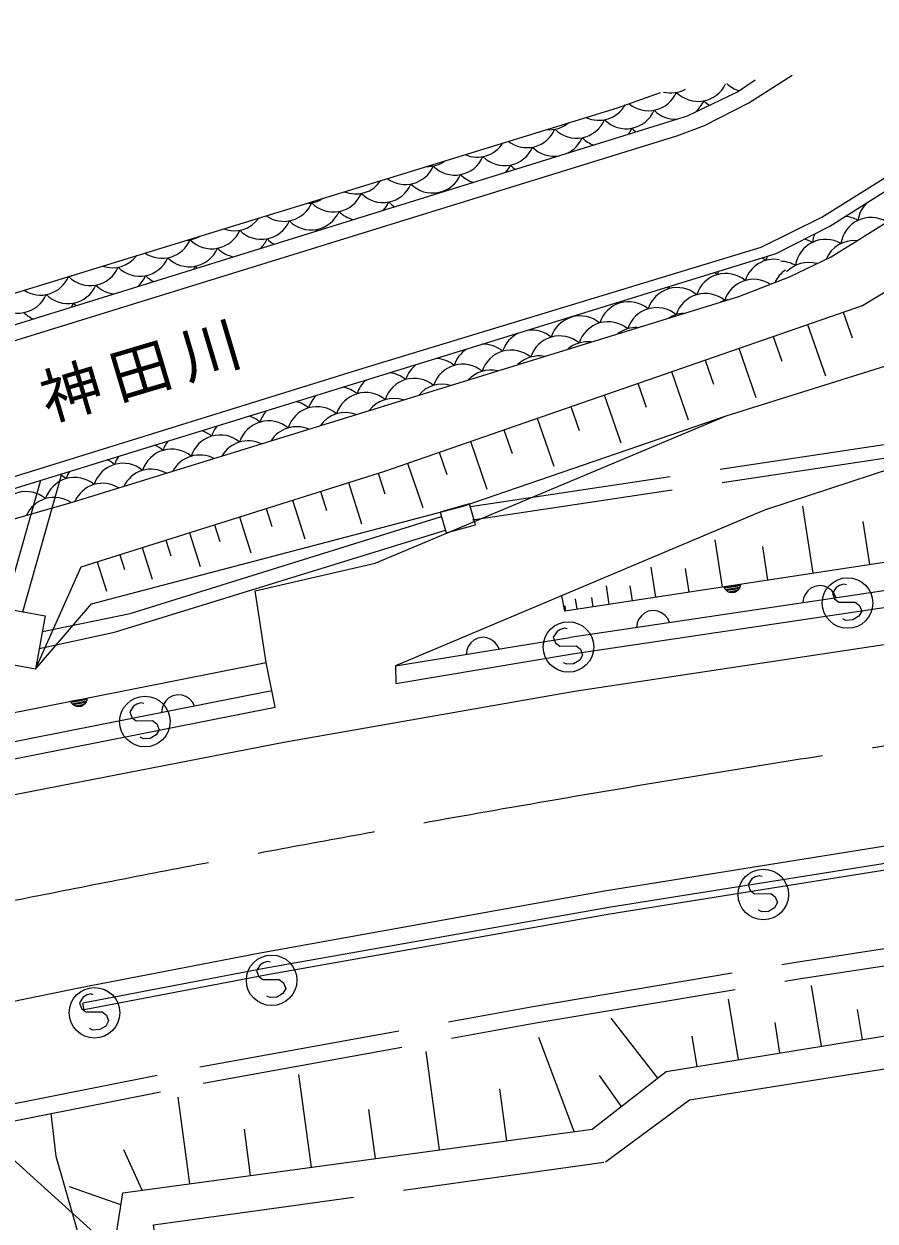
# Model space of a CAD drawing. Units: millimetres, scale not verified. Extents: x 40000 to 680000, y 20000 to 380000.
# Drawn here: x 109634 to 134899, y 274726 to 310262 of the extents above; entities that cross this region are included whole.
import ezdxf

# ---------------------------------------------------------------- set-up
doc = ezdxf.new("R2010")
doc.units = ezdxf.units.MM
doc.header["$LTSCALE"] = 1000
for name, pattern in [('CHAIN', [18.5, 12, -1.5, 3.5, -1.5]), ('DASHED', [7.5, 6, -1.5]), ('DASHED_SPACED', [12, 6, -6])]:
    doc.linetypes.add(name, pattern=pattern)
for name, color, linetype, lineweight in [('M-BGD', 7, 'Continuous', 13), ('M-BMK', 2, 'CHAIN', 13), ('M-STR-HTXT', 7, 'Continuous', 13)]:
    doc.layers.add(name, color=color, linetype=linetype, lineweight=lineweight)
doc.styles.add('ＭＳ ゴシック', font='')
doc.styles.get('ＭＳ ゴシック').set_extended_font_data('MS Gothic')

msp = doc.modelspace()

# ---------------------------------------------------------------- linework, layer by layer
at = {"layer": 'M-BGD'}
for p, q in [((127252, 307775), (128533, 308230)), ((133953, 301706), (134218, 300942)), ((132895, 301339), (133424, 299813)), ((131876, 300986), (132129, 300255)), ((129856, 300286), (130104, 299571)), ((130856, 300633), (131363, 299170)), ((128856, 299940), (129352, 298509)), ((127859, 299594), (128106, 298881)), ((126861, 299249), (127355, 297823)), ((125866, 298904), (126113, 298193)), ((120063, 294251), (130475, 298631)), ((124872, 298560), (125364, 297138)), ((123880, 298216), (124125, 297507)), ((122888, 297872), (123379, 296455)), ((121955, 297549), (122183, 296889)), ((121021, 297225), (121478, 295906)), ((120149, 296929), (120342, 296316)), ((118439, 296389), (118620, 295816)), ((119270, 296651), (119657, 295425)), ((117608, 296126), (117970, 294980)), ((116821, 295878), (116991, 295342)), ((131691, 295862), (120667, 291203)), ((145489, 295853), (125689, 292830)), ((133061, 293955), (132756, 295951)), ((115292, 295395), (115450, 294895)), ((116035, 295630), (116374, 294558)), ((134742, 294212), (134547, 295489)), ((114548, 295160), (114865, 294160)), ((125845, 292054), (145605, 295011)), ((113142, 294716), (113437, 293782)), ((113845, 294938), (113993, 294471)), ((130369, 293544), (130155, 294948)), ((131715, 293750), (131563, 294748)), ((111812, 294296), (112087, 293426)), ((112477, 294506), (112615, 294071)), ((116493, 293429), (120063, 294251)), ((125919, 291560), (145673, 294515)), ((128388, 293242), (128250, 294141)), ((129378, 293393), (129271, 294095)), ((127011, 293032), (126927, 293581)), ((127699, 293137), (127631, 293586)), ((130410, 293550), (130905, 293626)), ((130439, 293494), (130410, 293550)), ((130891, 293583), (130436, 293514)), ((130462, 293477), (130877, 293541)), ((130894, 293564), (130872, 293510)), ((130905, 293626), (130894, 293564)), ((133109, 293566), (132996, 293508)), ((133267, 293589), (133109, 293566)), ((133391, 293568), (133267, 293589)), ((133499, 293523), (133391, 293568)), ((133743, 293533), (133633, 293364)), ((133846, 293593), (133743, 293533)), ((133965, 293628), (133846, 293593)), ((134047, 293607), (133965, 293628)), ((116829, 291307), (116493, 293429)), ((125689, 292830), (125606, 293284)), ((125979, 290451), (145808, 293460)), ((126055, 292886), (126009, 293192)), ((126533, 292959), (126491, 293233)), ((130476, 293449), (130439, 293494)), ((130533, 293407), (130476, 293449)), ((130853, 293497), (130498, 293442)), ((130587, 293385), (130533, 293407)), ((130543, 293409), (130820, 293451)), ((130650, 293375), (130587, 293385)), ((130765, 293412), (130607, 293388)), ((130729, 293387), (130650, 293375)), ((130785, 293415), (130729, 293387)), ((130830, 293453), (130785, 293415)), ((130872, 293510), (130830, 293453)), ((132777, 293213), (132755, 293088)), ((132822, 293321), (132777, 293213)), ((132906, 293434), (132822, 293321)), ((132996, 293508), (132906, 293434)), ((133613, 293439), (133499, 293523)), ((133687, 293349), (133613, 293439)), ((133633, 293364), (133698, 293194)), ((133744, 293236), (133687, 293349)), ((133698, 293194), (133826, 293095)), ((108691, 292978), (110267, 292688)), ((125723, 292835), (125700, 292988)), ((128167, 292826), (128054, 292769)), ((128325, 292850), (128167, 292826)), ((128449, 292828), (128325, 292850)), ((128557, 292784), (128449, 292828)), ((133826, 293095), (134309, 293100)), ((134309, 293100), (134437, 293001)), ((134502, 292831), (134418, 292677)), ((134437, 293001), (134502, 292831)), ((110267, 292688), (109976, 291105)), ((127835, 292473), (127813, 292349)), ((127880, 292581), (127835, 292473)), ((127964, 292695), (127880, 292581)), ((128054, 292769), (127964, 292695)), ((128671, 292700), (128557, 292784)), ((128745, 292610), (128671, 292700)), ((128802, 292497), (128745, 292610)), ((134036, 292557), (133939, 292605)), ((134237, 292571), (134036, 292557)), ((134418, 292677), (134237, 292571)), ((125458, 292229), (125348, 292061)), ((125561, 292290), (125458, 292229)), ((125680, 292325), (125561, 292290)), ((125762, 292303), (125680, 292325)), ((120667, 291203), (125837, 292053)), ((122821, 291780), (122778, 291672)), ((122904, 291895), (122821, 291780)), ((122993, 291971), (122904, 291895)), ((123105, 292029), (122993, 291971)), ((123263, 292055), (123105, 292029)), ((123387, 292035), (123263, 292055)), ((123496, 291992), (123387, 292035)), ((123611, 291910), (123496, 291992)), ((123686, 291821), (123611, 291910)), ((123745, 291709), (123686, 291821)), ((125348, 292061), (125413, 291890)), ((125413, 291890), (125541, 291791)), ((125541, 291791), (126025, 291797)), ((126025, 291797), (126152, 291698)), ((120671, 290683), (125919, 291560)), ((122778, 291672), (122758, 291547)), ((126217, 291527), (126134, 291374)), ((126152, 291698), (126217, 291527)), ((105680, 289097), (116829, 291307)), ((109976, 291105), (108400, 291394)), ((117092, 289983), (116829, 291307)), ((120667, 291203), (120671, 290683)), ((125752, 291254), (125654, 291301)), ((125952, 291267), (125752, 291254)), ((126134, 291374), (125952, 291267)), ((105854, 288265), (116995, 290473)), ((114206, 290349), (114049, 290318)), ((114332, 290333), (114206, 290349)), ((117350, 288937), (125979, 290451)), ((105957, 287776), (117092, 289983)), ((111014, 290155), (111504, 290252)), ((111045, 290100), (111014, 290155)), ((111492, 290209), (111041, 290119)), ((111084, 290056), (111045, 290100)), ((111069, 290084), (111481, 290165)), ((111143, 290017), (111084, 290056)), ((111459, 290120), (111106, 290050)), ((111198, 289997), (111143, 290017)), ((111153, 290019), (111428, 290073)), ((111261, 289989), (111198, 289997)), ((111374, 290032), (111218, 290001)), ((111339, 290005), (111261, 289989)), ((111394, 290036), (111339, 290005)), ((111437, 290075), (111394, 290036)), ((111477, 290134), (111437, 290075)), ((111496, 290189), (111477, 290134)), ((111504, 290252), (111496, 290189)), ((112885, 290013), (112775, 289845)), ((112988, 290074), (112885, 290013)), ((113107, 290109), (112988, 290074)), ((113189, 290088), (113107, 290109)), ((113774, 290059), (113735, 289950)), ((113853, 290177), (113774, 290059)), ((113939, 290255), (113853, 290177)), ((114049, 290318), (113939, 290255)), ((114442, 290294), (114332, 290333)), ((114559, 290215), (114442, 290294)), ((114637, 290128), (114559, 290215)), ((114700, 290019), (114637, 290128)), ((112775, 289845), (112840, 289674)), ((112840, 289674), (112968, 289575)), ((113735, 289950), (113719, 289824)), ((112968, 289575), (113452, 289581)), ((113452, 289581), (113579, 289482)), ((113644, 289311), (113561, 289158)), ((113579, 289482), (113644, 289311)), ((106209, 286777), (117350, 288937)), ((113179, 289038), (113081, 289085)), ((113379, 289052), (113179, 289038)), ((113561, 289158), (113379, 289052)), ((126868, 284528), (137627, 286252)), ((137794, 285761), (126993, 284029)), ((137826, 285564), (127026, 283832)), ((131241, 284880), (131131, 284712)), ((131131, 284712), (131196, 284541)), ((131344, 284941), (131241, 284880)), ((131463, 284976), (131344, 284941)), ((131545, 284954), (131463, 284976)), ((116648, 282692), (126868, 284528)), ((131196, 284541), (131324, 284442)), ((131324, 284442), (131808, 284448)), ((131808, 284448), (131935, 284349)), ((131935, 284349), (132000, 284178)), ((126993, 284029), (116769, 282218)), ((131535, 283905), (131437, 283952)), ((131917, 284025), (131735, 283918)), ((132000, 284178), (131917, 284025)), ((127026, 283832), (116806, 282021)), ((131735, 283918), (131535, 283905)), ((111312, 281662), (116648, 282692)), ((116769, 282218), (111380, 281189)), ((116646, 282334), (116536, 282165)), ((116536, 282165), (116601, 281995)), ((116749, 282395), (116646, 282334)), ((116868, 282430), (116749, 282395)), ((116950, 282408), (116868, 282430)), ((116806, 282021), (111418, 280992)), ((116601, 281995), (116729, 281896)), ((116729, 281896), (117213, 281901)), ((117213, 281901), (117340, 281802)), ((101316, 279623), (111312, 281662)), ((111611, 281466), (111492, 281431)), ((111693, 281444), (111611, 281466)), ((117322, 281478), (117141, 281372)), ((117406, 281632), (117322, 281478)), ((117340, 281802), (117406, 281632)), ((133307, 279914), (133013, 281717)), ((111389, 281370), (111279, 281201)), ((111279, 281201), (111344, 281031)), ((111418, 280992), (111380, 281189)), ((111492, 281431), (111389, 281370)), ((116940, 281359), (116842, 281406)), ((117141, 281372), (116940, 281359)), ((130847, 279513), (130553, 281314)), ((111344, 281031), (111472, 280932)), ((111472, 280932), (111956, 280937)), ((111956, 280937), (112083, 280838)), ((112083, 280838), (112148, 280668)), ((128451, 278971), (127064, 280753)), ((134523, 280112), (134378, 281002)), ((111683, 280395), (111585, 280442)), ((111883, 280408), (111683, 280395)), ((112065, 280514), (111883, 280408)), ((112148, 280668), (112065, 280514)), ((132077, 279713), (131930, 280615)), ((125967, 277383), (124922, 280173)), ((129618, 279312), (129471, 280213)), ((121971, 276839), (121573, 279762)), ((118166, 276321), (117791, 279076)), ((127372, 278131), (126723, 279042)), ((123969, 277111), (123759, 278652)), ((114563, 275831), (114213, 278403)), ((120068, 276580), (119869, 278042)), ((116364, 276076), (116177, 277453)), ((113148, 275638), (112596, 276838)), ((112513, 275203), (110989, 275740))]:
    msp.add_line(p, q, dxfattribs=at)
at = {"layer": 'M-BGD', "linetype": 'DASHED'}
for p, q in [((122885, 295939), (141754, 298764)), ((122945, 295543), (141813, 298368)), ((109601, 292811), (110761, 296904)), ((109058, 292910), (110135, 296714)), ((132612, 282423), (140559, 283632)), ((132691, 281930), (140628, 283136)), ((124739, 281098), (132612, 282423)), ((124825, 280606), (132691, 281930)), ((114857, 279305), (124739, 281098)), ((114950, 278814), (124825, 280606)), ((107706, 277886), (114857, 279305)), ((107804, 277395), (114950, 278814))]:
    msp.add_line(p, q, dxfattribs=at)
at = {"layer": 'M-BGD'}
for points in [[(109976, 291105), (111335, 294145), (120342, 296990), (134525, 301904), (137081, 303445), (139797, 305598), (142515, 308369), (143949, 310262)], [(104064, 294056), (111102, 296071), (130857, 302175), (132357, 302756), (133595, 303352), (135675, 304646), (137248, 305755), (139012, 307238), (140486, 308738), (141576, 309949)], [(103866, 295121), (119706, 300040), (131523, 303636), (133320, 304522), (135136, 305662), (136711, 306829), (138370, 308269), (139837, 309720)], [(103982, 294816), (131961, 303443), (133556, 304258), (135331, 305373), (136942, 306543), (138609, 307969), (140413, 309796)], [(103033, 299371), (129330, 307530), (130813, 308250), (131338, 308600)], [(103124, 298939), (129014, 306937), (129841, 307247), (131154, 307918), (132435, 308744)], [(83604, 293774), (85751, 295024), (85627, 295904), (93584, 297419), (127252, 307775)], [(130475, 298631), (137338, 300772), (142147, 304181), (144111, 301550)], [(131691, 295862), (139796, 298515), (144111, 301550)], [(109976, 291105), (111641, 293050), (122676, 295949), (130475, 298631)], [(110182, 292228), (112785, 292764), (122030, 295637)], [(110090, 291725), (112321, 292202), (122143, 295233)], [(111983, 271821), (112569, 275560), (126504, 277456), (128697, 279162), (154598, 283384)]]:
    msp.add_lwpolyline(points, dxfattribs=at)
msp.add_lwpolyline([(122864, 296014), (121993, 295770), (122166, 295152), (123037, 295396)], close=True, dxfattribs=at)
at = {"layer": 'M-BGD', "linetype": 'DASHED'}
msp.add_lwpolyline([(116112, 265237), (114228, 269699), (113477, 274610), (126893, 276483), (129386, 278323), (154309, 282265), (156104, 282605)], dxfattribs=at)
at = {"layer": 'M-BGD', "linetype": 'DASHED_SPACED'}
msp.add_lwpolyline([(110428, 277916), (110577, 276647), (111983, 271821)], dxfattribs=at)
at = {"layer": 'M-BGD'}
for centre in [(134083, 293071), (125798, 291768), (113225, 289552), (131581, 284419), (116986, 281873), (111729, 280909)]:
    msp.add_circle(centre, 750, dxfattribs=at)
for centre, start, end in [((129646, 308866), 224.6314, 334.9907), ((131120, 309147), 226.7241, 253.3128), ((128172, 308586), 229.8858, 336.9214), ((128834, 309119), 256.3276, 298.6914), ((126699, 308305), 244.958, 330.2243), ((128984, 308333), 310.5633, 336.9214), ((130458, 308614), 224.6314, 238.1784), ((126037, 307772), 224.6314, 336.9214), ((127511, 308053), 224.6314, 336.9214), ((128984, 308333), 224.6314, 271.6241), ((124563, 307492), 232.2404, 336.9214), ((125225, 308025), 264.6739, 309.5219), ((126849, 307520), 323.7903, 336.9214), ((128322, 307800), 224.6314, 235.2925), ((123090, 307211), 246.4291, 327.7667), ((125375, 307239), 295.2861, 336.9214), ((126849, 307520), 224.6314, 250.6816), ((123901, 306959), 224.6314, 336.9214), ((125375, 307239), 224.6314, 279.1857), ((120954, 306398), 233.4391, 336.9214), ((121616, 306931), 267.3804, 306.8154), ((122428, 306678), 224.6314, 336.9214), ((123239, 306425), 321.1031, 336.9214), ((124713, 306706), 224.6314, 237.2876), ((119481, 306117), 247.9456, 326.2502), ((121766, 306145), 224.6314, 336.9214), ((123239, 306425), 224.6314, 253.3687), ((120292, 305864), 224.6314, 336.9214), ((117345, 305304), 234.6566, 336.9214), ((118007, 305837), 270.503, 303.6928), ((118819, 305584), 224.6314, 336.9214), ((119630, 305331), 318.2134, 336.9214), ((121104, 305612), 224.6314, 239.3429), ((121104, 305612), 335.129, 336.9214), ((122577, 305892), 224.6314, 226.1608), ((135284, 304300), 133.9532, 171.8289), ((118157, 305051), 224.6314, 336.9214), ((119630, 305331), 224.6314, 256.2585), ((133932, 303650), 59.5389, 84.4995), ((115872, 305023), 249.5131, 324.6827), ((116683, 304770), 224.6314, 336.9214), ((134781, 303614), 59.5389, 171.8289), ((113736, 304209), 235.8943, 336.9214), ((114398, 304743), 274.3445, 299.8514), ((115210, 304490), 224.6314, 336.9214), ((116021, 304237), 315.0571, 336.9214), ((117495, 304518), 224.6314, 241.4671), ((117495, 304518), 333.0047, 336.9214), ((118968, 304798), 224.6314, 227.9465), ((133429, 302964), 59.5389, 171.8289), ((132580, 302999), 59.5389, 75.6142), ((133932, 303650), 154.9363, 171.8289), ((114548, 303957), 224.6314, 336.9214), ((116021, 304237), 224.6314, 259.4148), ((134279, 302929), 84.783, 157.0964), ((112263, 303929), 251.1384, 323.0574), ((113074, 303676), 224.6314, 336.9214), ((131905, 302373), 79.7678, 162.4097), ((131073, 302546), 50.1198, 58.4096), ((132513, 302967), 153.907, 162.4097), ((132078, 302314), 59.5389, 89.1415), ((132927, 302278), 74.2714, 136.3888), ((110789, 303649), 279.9877, 294.2081), ((111601, 303396), 224.6314, 336.9214), ((112412, 303143), 311.5297, 336.9214), ((113886, 303424), 224.6314, 243.671), ((113886, 303424), 330.8008, 336.9214), ((115359, 303704), 224.6314, 229.7659), ((130465, 301952), 50.1198, 162.4097), ((129633, 302126), 50.1198, 56.5085), ((131073, 302546), 155.8652, 162.4097), ((132737, 302199), 123.2078, 154.483), ((110127, 303115), 237.1539, 336.9214), ((110939, 302863), 224.6314, 336.9214), ((112412, 303143), 224.6314, 262.9421), ((129025, 301532), 50.1198, 162.4097), ((128193, 301706), 50.1198, 54.6578), ((129633, 302126), 157.7663, 162.4097), ((131297, 301778), 57.016, 162.4097), ((109465, 302582), 224.6314, 336.9214), ((129857, 301358), 50.1198, 162.4097), ((130689, 301184), 100.5776, 113.7633), ((110277, 302329), 328.5039, 336.9214), ((111750, 302610), 224.6314, 231.6229), ((127585, 301112), 50.1198, 162.4097), ((126753, 301286), 50.1198, 52.852), ((128193, 301706), 159.617, 162.4097), ((128417, 300938), 50.1198, 162.4097), ((110277, 302329), 224.6314, 245.968), ((126145, 300692), 50.1198, 162.4097), ((125313, 300866), 50.1198, 51.0862), ((126753, 301286), 161.4228, 162.4097), ((126977, 300518), 50.1198, 162.4097), ((129249, 300764), 92.44, 121.9009), ((124705, 300272), 115.7747, 162.4097), ((124705, 300272), 50.1198, 98.5001), ((125537, 300098), 50.1198, 162.4097), ((127809, 300344), 87.3701, 126.9709), ((123265, 299852), 50.1198, 91.5801), ((126369, 299924), 83.3228, 131.0181), ((121825, 299432), 50.1198, 86.8667), ((123265, 299852), 122.6947, 162.4097), ((124097, 299678), 50.1198, 162.4097), ((124929, 299504), 79.8395, 134.5014), ((121825, 299432), 127.4081, 162.4097), ((122657, 299258), 50.1198, 162.4097), ((123489, 299084), 76.7254, 137.6155), ((120385, 299012), 131.2464, 162.4097), ((121217, 298838), 50.1198, 162.4097), ((120385, 299012), 50.1198, 83.0284), ((118945, 298591), 134.5799, 162.4097), ((119777, 298418), 50.1198, 162.4097), ((118945, 298591), 50.1198, 79.6949), ((122049, 298664), 73.876, 140.4649), ((118337, 297997), 50.1198, 162.4097), ((117505, 298171), 50.1198, 76.6993), ((120609, 298244), 71.228, 143.113), ((116065, 297751), 50.1198, 73.9496), ((117505, 298171), 137.5755, 162.4097), ((119169, 297823), 68.739, 145.6019), ((114626, 297331), 50.1198, 71.3885), ((116065, 297751), 140.3252, 162.4097), ((116897, 297577), 50.1198, 162.4097), ((117729, 297403), 66.3795, 147.9615), ((114626, 297331), 142.8863, 162.4097), ((115458, 297157), 50.1198, 162.4097), ((116290, 296983), 64.1276, 150.2133), ((114018, 296737), 50.1198, 162.4097), ((113186, 296911), 50.1198, 68.9774), ((114850, 296563), 61.9668, 152.3741), ((112578, 296317), 50.1198, 162.4097), ((111746, 296491), 50.1198, 66.6891), ((113186, 296911), 145.2974, 162.4097), ((111138, 295897), 50.1198, 162.4097), ((110306, 296071), 50.1198, 64.5034), ((111746, 296491), 147.5857, 162.4097), ((113410, 296143), 59.8841, 154.4568), ((109698, 295477), 50.1198, 162.4097), ((111970, 295723), 57.8691, 156.4718), ((110530, 295303), 56.0031, 156.5261)]:
    msp.add_arc(centre, 903, start, end, dxfattribs=at)
at = {"layer": 'M-BMK'}
msp.add_arc((227193, -304077), 600000, 95.46599, 104.44944, dxfattribs=at)
at = {"layer": 'M-STR-HTXT'}
msp.add_lwpolyline([(106874, 278756), (118631, 268111), (140162, 268111)], dxfattribs=at)

# ---------------------------------------------------------------- texts
at = {"layer": 'M-BGD', "insert": (113280, 299943), "char_height": 1320, "attachment_point": 5, "rotation": 16.6, "style": 'ＭＳ ゴシック'}
msp.add_mtext('\\T1.19;神田川', dxfattribs=at)

doc.saveas('drawing.dxf')
